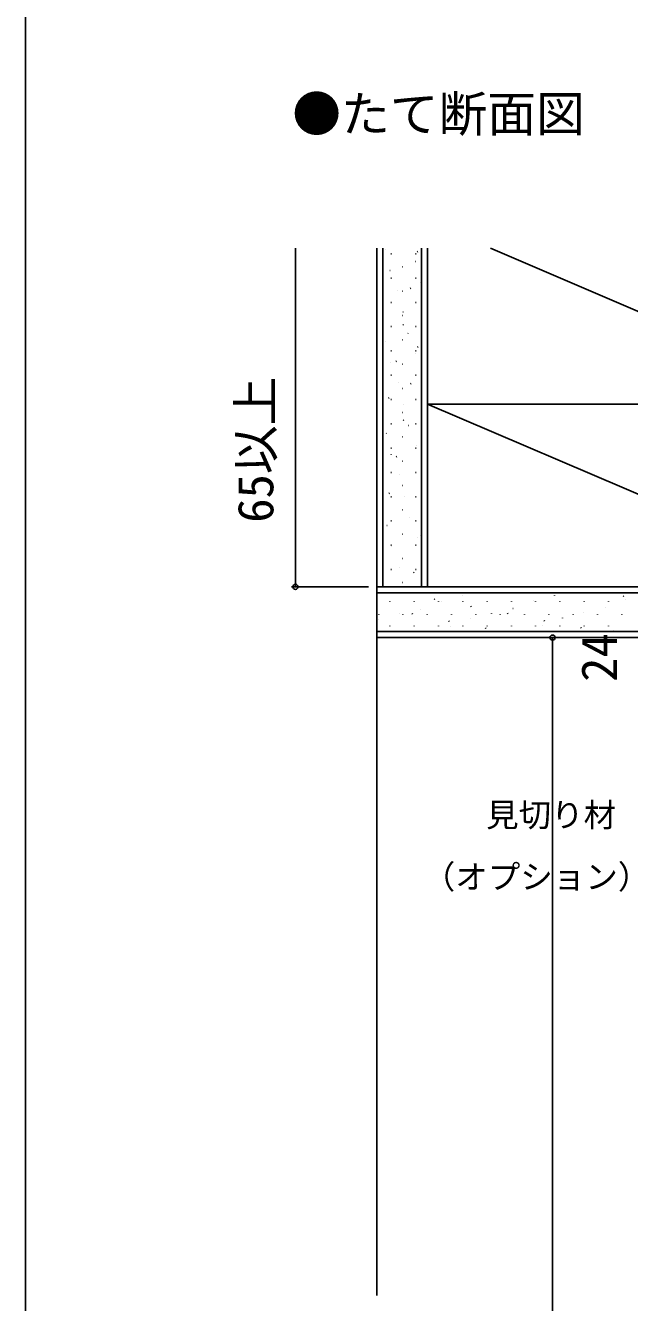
# Model space of a CAD drawing. Units: millimetres, scale not verified. Extents: x -525 to 525, y -784 to 780.
# Drawn here: x -525 to -376.4, y -263.4 to 51 of the extents above; entities that cross this region are included whole.
import ezdxf
from ezdxf.enums import TextEntityAlignment as Align

# ---------------------------------------------------------------- set-up
doc = ezdxf.new("R2010")
doc.units = ezdxf.units.MM
doc.header["$LTSCALE"] = 4
for name, color, linetype in [('0-2_USER1', 3, 'Continuous'), ('0-4_YKK_12', 2, 'Continuous'), ('0-7_YKK_D', 6, 'Continuous'), ('0-8_YKK_ZWAK', 7, 'Continuous'), ('0-9_YSS_K', 3, 'Continuous'), ('0-A_YSS_KE', 3, 'Continuous')]:
    doc.layers.add(name, color=color, linetype=linetype)
doc.styles.add('ＭＳ ゴシック', font='')
doc.styles.get('ＭＳ ゴシック').set_extended_font_data('MS Gothic')

msp = doc.modelspace()

# ---------------------------------------------------------------- linework, layer by layer
at = {"layer": '0-4_YKK_12'}
msp.add_line((-438.59, -99.72), (-438.59, -261.726), dxfattribs=at)
at = {"layer": '0-7_YKK_D'}
for p, q in [((-458.59, -87.22), (-458.59, -3.851)), ((-440.59, -87.22), (-459.59, -87.22)), ((-376.468, -99.72), (-396.329, -99.72)), ((-395.329, -99.72), (-395.329, -424.734))]:
    msp.add_line(p, q, dxfattribs=at)
for centre in [(-458.59, -87.22), (-395.329, -99.72)]:
    msp.add_circle(centre, 0.637, dxfattribs=at)
at = {"layer": '0-8_YKK_ZWAK'}
msp.add_line((-525, 746.5), (-525, -783.5), dxfattribs=at)
at = {"layer": '0-9_YSS_K'}
for p, q in [((-437.09, -87.22), (-437.09, -3.851)), ((-436.532, -4.081), (-436.513, -4.075)), ((-435.09, -5.221), (-434.99, -5.221)), ((-429.01, -5.221), (-428.91, -5.221)), ((-428.6, -4.762), (-428.433, -4.652)), ((-427.59, -3.851), (-427.59, -87.22)), ((-426.09, -5.543), (-426.09, -87.22)), ((-410.619, -3.851), (-321.09, -42.22)), ((-435.334, -9.339), (-435.315, -9.332)), ((-432.24, -8.451), (-432.14, -8.451)), ((-429.094, -7.129), (-429.075, -7.123)), ((-435.09, -11.201), (-434.99, -11.201)), ((-429.01, -11.201), (-428.91, -11.201)), ((-427.802, -12.354), (-427.783, -12.347)), ((-433.382, -14.33), (-433.364, -14.323)), ((-432.24, -14.431), (-432.14, -14.431)), ((-430.369, -13.769), (-430.202, -13.658)), ((-435.09, -17.181), (-434.99, -17.181)), ((-429.01, -17.181), (-428.91, -17.181)), ((-432.24, -20.411), (-432.14, -20.411)), ((-432.09, -19.554), (-432.072, -19.547)), ((-435.09, -23.161), (-434.99, -23.161)), ((-432.138, -22.775), (-431.971, -22.665)), ((-430.893, -24.812), (-430.874, -24.805)), ((-429.01, -23.161), (-428.91, -23.161)), ((-436.379, -26.755), (-436.36, -26.748)), ((-432.24, -26.391), (-432.14, -26.391)), ((-428.528, -28.221), (-428.361, -28.111)), ((-435.09, -29.141), (-434.99, -29.141)), ((-429.01, -29.141), (-428.91, -29.141)), ((-428.941, -29.803), (-428.922, -29.796)), ((-435.181, -32.012), (-435.162, -32.006)), ((-433.907, -31.781), (-433.74, -31.671)), ((-432.24, -32.371), (-432.14, -32.371)), ((-435.09, -35.121), (-434.99, -35.121)), ((-433.229, -37.003), (-433.21, -36.996)), ((-430.297, -37.228), (-430.13, -37.117)), ((-429.01, -35.121), (-428.91, -35.121)), ((-427.649, -35.027), (-427.63, -35.02)), ((-435.676, -40.788), (-435.509, -40.677)), ((-432.24, -38.351), (-432.14, -38.351)), ((-435.09, -41.101), (-434.99, -41.101)), ((-431.937, -42.227), (-431.918, -42.221)), ((-429.01, -41.101), (-428.91, -41.101)), ((-426.09, -42.22), (-321.09, -42.22)), ((-426.09, -42.22), (-321.09, -87.22)), ((-435.09, -47.081), (-434.99, -47.081)), ((-432.24, -44.331), (-432.14, -44.331)), ((-432.066, -46.234), (-431.899, -46.124)), ((-429.01, -47.081), (-428.91, -47.081)), ((-436.225, -49.428), (-436.207, -49.421)), ((-430.739, -47.485), (-430.72, -47.478)), ((-435.09, -53.061), (-434.99, -53.061)), ((-432.24, -50.311), (-432.14, -50.311)), ((-429.01, -53.061), (-428.91, -53.061)), ((-428.787, -52.476), (-428.769, -52.469)), ((-435.028, -54.686), (-435.009, -54.679)), ((-433.835, -55.241), (-433.668, -55.13)), ((-432.24, -56.291), (-432.14, -56.291)), ((-435.09, -59.041), (-434.99, -59.041)), ((-433.076, -59.676), (-433.057, -59.67)), ((-429.01, -59.041), (-428.91, -59.041)), ((-432.24, -62.271), (-432.14, -62.271)), ((-435.604, -64.247), (-435.437, -64.137)), ((-435.09, -65.021), (-434.99, -65.021)), ((-431.784, -64.901), (-431.765, -64.894)), ((-429.01, -65.021), (-428.91, -65.021)), ((-432.24, -68.251), (-432.14, -68.251)), ((-436.072, -72.101), (-436.053, -72.095)), ((-435.09, -71.001), (-434.99, -71.001)), ((-430.586, -70.158), (-430.567, -70.152)), ((-429.01, -71.001), (-428.91, -71.001)), ((-432.24, -74.231), (-432.14, -74.231)), ((-428.634, -75.149), (-428.615, -75.143)), ((-427.767, -74.731), (-427.6, -74.621)), ((-435.09, -76.981), (-434.99, -76.981)), ((-434.874, -77.359), (-434.856, -77.352)), ((-429.01, -76.981), (-428.91, -76.981)), ((-432.24, -80.211), (-432.14, -80.211)), ((-435.09, -82.961), (-434.99, -82.961)), ((-432.922, -82.35), (-432.904, -82.343)), ((-429.536, -83.738), (-429.369, -83.627)), ((-429.01, -82.961), (-428.91, -82.961)), ((-438.59, -87.22), (-309.09, -87.22)), ((-432.24, -86.191), (-432.14, -86.191)), ((-426.09, -87.22), (-308.59, -87.22)), ((-438.59, -88.72), (-308.59, -88.72)), ((-435.356, -90.829), (-435.356, -90.729)), ((-429.376, -90.829), (-429.376, -90.729)), ((-424.315, -90.347), (-424.425, -90.18)), ((-423.396, -90.829), (-423.396, -90.729)), ((-422.734, -90.76), (-422.741, -90.741)), ((-417.51, -89.468), (-417.516, -89.449)), ((-417.416, -90.829), (-417.416, -90.729)), ((-411.436, -90.829), (-411.436, -90.729)), ((-405.456, -90.829), (-405.456, -90.729)), ((-400.061, -90.606), (-400.067, -90.587)), ((-399.476, -90.829), (-399.476, -90.729)), ((-394.836, -89.314), (-394.843, -89.295)), ((-393.496, -90.829), (-393.496, -90.729)), ((-387.516, -90.829), (-387.516, -90.729)), ((-381.536, -90.829), (-381.536, -90.729)), ((-377.805, -89.586), (-377.916, -89.419)), ((-377.387, -90.453), (-377.394, -90.434)), ((-438.106, -94.059), (-438.106, -93.959)), ((-432.982, -93.909), (-432.989, -93.89)), ((-432.126, -94.059), (-432.126, -93.959)), ((-429.762, -93.957), (-429.872, -93.79)), ((-427.725, -92.711), (-427.731, -92.693)), ((-426.146, -94.059), (-426.146, -93.959)), ((-420.166, -94.059), (-420.166, -93.959)), ((-415.309, -92.116), (-415.419, -91.949)), ((-414.186, -94.059), (-414.186, -93.959)), ((-410.309, -93.756), (-410.316, -93.737)), ((-408.206, -94.059), (-408.206, -93.959)), ((-406.302, -93.885), (-406.413, -93.718)), ((-405.051, -92.558), (-405.058, -92.539)), ((-402.226, -94.059), (-402.226, -93.959)), ((-396.246, -94.059), (-396.246, -93.959)), ((-390.266, -94.059), (-390.266, -93.959)), ((-387.636, -93.603), (-387.642, -93.584)), ((-384.286, -94.059), (-384.286, -93.959)), ((-382.378, -92.405), (-382.385, -92.386)), ((-378.306, -94.059), (-378.306, -93.959)), ((-438.207, -95.201), (-438.213, -95.182)), ((-435.356, -96.909), (-435.356, -96.809)), ((-429.376, -96.909), (-429.376, -96.809)), ((-423.396, -96.909), (-423.396, -96.809)), ((-420.755, -95.726), (-420.865, -95.559)), ((-420.524, -97), (-420.531, -96.981)), ((-417.416, -96.909), (-417.416, -96.809)), ((-415.533, -95.048), (-415.54, -95.029)), ((-411.749, -97.495), (-411.859, -97.328)), ((-411.436, -96.909), (-411.436, -96.809)), ((-405.456, -96.909), (-405.456, -96.809)), ((-399.476, -96.909), (-399.476, -96.809)), ((-397.851, -96.847), (-397.858, -96.828)), ((-397.296, -95.654), (-397.406, -95.487)), ((-393.496, -96.909), (-393.496, -96.809)), ((-392.86, -94.895), (-392.867, -94.876)), ((-388.29, -97.423), (-388.4, -97.256)), ((-387.516, -96.909), (-387.516, -96.809)), ((-381.536, -96.909), (-381.536, -96.809)), ((-308.59, -98.22), (-438.59, -98.22)), ((-425.782, -98.198), (-425.789, -98.179)), ((-403.109, -98.044), (-403.115, -98.025)), ((-380.435, -97.891), (-380.442, -97.872))]:
    msp.add_line(p, q, dxfattribs=at)
at = {"layer": '0-A_YSS_KE'}
for p, q in [((-438.59, -3.851), (-438.59, -99.72)), ((-426.09, -87.22), (-426.09, -3.851)), ((-308.59, -87.22), (-438.59, -87.22)), ((-438.59, -99.72), (-308.59, -99.72))]:
    msp.add_line(p, q, dxfattribs=at)

# ---------------------------------------------------------------- texts
at = {"layer": '0-2_USER1', "style": 'ＭＳ ゴシック'}
msp.add_text('●たて断面図', height=8.798, dxfattribs=at).set_placement((-459.373, 22.203), align=Align.BOTTOM_LEFT)
at = {"layer": '0-7_YKK_D', "style": 'ＭＳ ゴシック'}
for s, p in [('65以上', (-461.386, -71.445)), ('24', (-376.829, -110.618))]:
    msp.add_text(s, height=8.798, rotation=90, dxfattribs=at).set_placement(p, align=Align.BOTTOM_LEFT)
for s, p in [('見切り材', (-411.666, -148.067)), ('（オプション）', (-427.257, -163.31))]:
    msp.add_text(s, height=5.865, dxfattribs=at).set_placement(p, align=Align.BOTTOM_LEFT)

doc.saveas('drawing.dxf')
